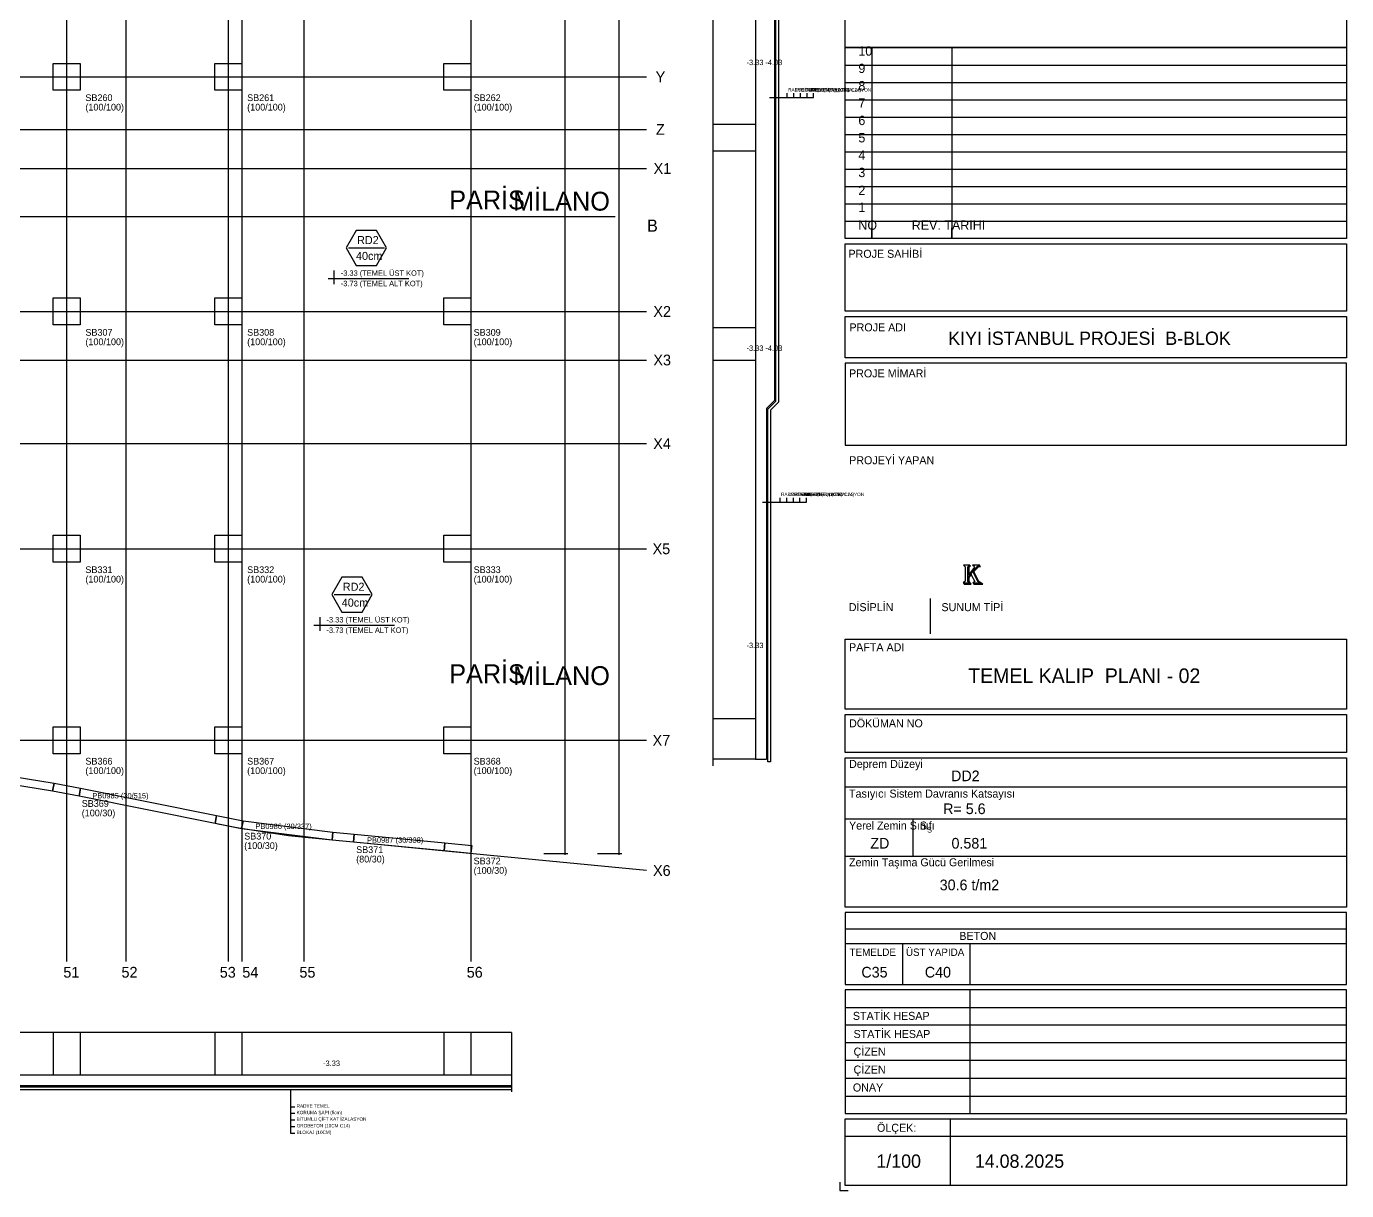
# Model space of a CAD drawing. Header units: millimetres. Extents: x -828963 to -808647, y -75278 to -66695.
# Drawn here: x -813544 to -808647, y -75278 to -70961 of the extents above; entities that cross this region are included whole.
import ezdxf

# ---------------------------------------------------------------- set-up
doc = ezdxf.new("R2010")
doc.units = ezdxf.units.MM
for name, color, linetype in [('aksyazı', 7, 'Continuous'), ('ANTET1', 7, 'Continuous'), ('KM Aks', 7, 'Continuous'), ('KM Dış Ölçü 100', 7, 'Continuous'), ('KM Grobeton', 7, 'Continuous'), ('KM Kesik', 7, 'Continuous'), ('KM Kesit', 7, 'Continuous'), ('KM Kolon', 7, 'Continuous'), ('KM Kolon Markası', 7, 'Continuous'), ('KM Perde', 7, 'Continuous'), ('KM Perde Markası', 7, 'Continuous'), ('KM Temel Alt Bilgi Yazısı', 7, 'Continuous'), ('KM Temel Kot Plan', 7, 'Continuous'), ('KM Temel Marka', 7, 'Continuous'), ('VM Aks Markası', 7, 'Continuous'), ('VM Blok İsmi', 7, 'Continuous'), ('VM Kesit görünüş', 7, 'Continuous'), ('VM Kesit Simge', 7, 'Continuous'), ('VM Kot kesit', 7, 'Continuous'), ('xref_antet-100$0$ANTET1', 7, 'Continuous'), ('xref_antet-100$0$ANTET2', 7, 'Continuous'), ('xref_antet-100$0$ANTETYAZI1', 7, 'Continuous'), ('xref_antet-100$0$ANTETYAZI2', 7, 'Continuous'), ('xref_antet-100$0$ANTETYAZI3', 7, 'Continuous'), ('xref_antet-100$0$CIZGI1', 7, 'Continuous'), ('xref_antet-100$0$REVIZYON TABLOSU', 7, 'Continuous')]:
    doc.layers.add(name, color=color, linetype=linetype)

msp = doc.modelspace()

# ---------------------------------------------------------------- linework, layer by layer
at = {"layer": 'aksyazı'}
for points in [[(-810044.8, -72958.8), (-810068.7, -72958.8), (-810062.1, -72964.9), (-810062.1, -73018.6), (-810069.1, -73024.6), (-810045.7, -73024.6), (-810051.9, -73019), (-810051.9, -72965.6)], [(-810043.3, -72960.4), (-810049, -72966), (-810049, -72993.3), (-810047.8, -72991.7), (-810047.8, -72966.7), (-810042.6, -72961.5)], [(-810043.3, -72960.4), (-810049, -72966), (-810049, -72993.3), (-810047.8, -72991.7), (-810047.8, -72966.7), (-810042.6, -72961.5)], [(-810006.2, -72962.4), (-810008, -72962.7), (-810011.4, -72963.7), (-810014.9, -72965.6), (-810018.3, -72968.2), (-810021.6, -72971.5), (-810031.2, -72982.3), (-810012.4, -73019.9), (-810001.5, -73027.4), (-810031.2, -73027.4), (-810029.7, -73028.8), (-809997.2, -73028.8), (-810011.7, -73019), (-810029.7, -72982.3), (-810020.7, -72972.3), (-810019.3, -72970.8), (-810015.9, -72967.8), (-810012.5, -72965.5), (-810009.1, -72964.1), (-810005.6, -72963.5)], [(-810006.2, -72962.4), (-810008, -72962.7), (-810011.4, -72963.7), (-810014.9, -72965.6), (-810018.3, -72968.2), (-810021.6, -72971.5), (-810031.2, -72982.3), (-810012.4, -73019.9), (-810001.5, -73027.4), (-810031.2, -73027.4), (-810029.7, -73028.8), (-809997.2, -73028.8), (-810011.7, -73019), (-810029.7, -72982.3), (-810020.7, -72972.3), (-810019.3, -72970.8), (-810015.9, -72967.8), (-810012.5, -72965.5), (-810009.1, -72964.1), (-810005.6, -72963.5)], [(-810040.2, -72992.7), (-810049, -73003.6), (-810049, -73019.5), (-810042.6, -73027.4), (-810067.1, -73027.4), (-810065.8, -73028.8), (-810039.5, -73028.8), (-810047.8, -73019), (-810047.8, -73004.3), (-810039.5, -72994.1)], [(-810040.2, -72992.7), (-810049, -73003.6), (-810049, -73019.5), (-810042.6, -73027.4), (-810067.1, -73027.4), (-810065.8, -73028.8), (-810039.5, -73028.8), (-810047.8, -73019), (-810047.8, -73004.3), (-810039.5, -72994.1)]]:
    msp.add_lwpolyline(points, close=True, dxfattribs=at)
for points in [[(-810051.9, -73003.1), (-810041.3, -72990.4), (-810034.4, -72982.2), (-810027.3, -72973.8), (-810024.2, -72970.2), (-810020.8, -72966.8), (-810017.6, -72964.1), (-810014.4, -72961.9), (-810011.3, -72960.3), (-810008.2, -72959.3), (-810008.2, -72958.8), (-810035.2, -72958.8), (-810035.2, -72959.3), (-810034, -72959.6), (-810030.5, -72961.6), (-810030.2, -72961.8), (-810028.6, -72965.4), (-810028.6, -72965.4), (-810029.4, -72968.9), (-810032, -72972.8), (-810047.8, -72991.7), (-810049, -72993.3), (-810051.9, -72996.5)], [(-810041.3, -72990.4), (-810040.2, -72992.7), (-810039.5, -72994.1), (-810026.8, -73019.5), (-810033.5, -73024.6), (-810006.9, -73024.6), (-810015.5, -73019), (-810034.4, -72982.2)]]:
    msp.add_lwpolyline(points, dxfattribs=at)
at = {"layer": 'Defpoints'}
for p, q in [((-810527.7, -75246), (-810527.7, -75277.6)), ((-810527.7, -75277.6), (-810496, -75277.6))]:
    msp.add_line(p, q, dxfattribs=at)
at = {"layer": 'KM Aks'}
for p, q in [((-813395.5, -67119.7), (-813395.5, -74428.2)), ((-813175.4, -67119.7), (-813175.4, -74428.3)), ((-812795.5, -67119.7), (-812795.5, -74428.2)), ((-812745.5, -67119.7), (-812745.5, -74428.2)), ((-812515.5, -67119.7), (-812515.5, -74428.2)), ((-811895.5, -67119.7), (-811895.5, -74428.2)), ((-828907.2, -71148.2), (-811244.4, -71148.2)), ((-828907.2, -71343.2), (-811244.4, -71343.2)), ((-828907.2, -71488.2), (-811244.4, -71488.2)), ((-828907.2, -72018.2), (-811244.4, -72018.2)), ((-828907.2, -72198.2), (-811244.4, -72198.2)), ((-828907.2, -72508.2), (-811244.4, -72508.2)), ((-828907.2, -72898.2), (-811244.4, -72898.2)), ((-828907.2, -73608.2), (-811244.4, -73608.2))]:
    msp.add_line(p, q, dxfattribs=at)
msp.add_lwpolyline([(-811244.4, -74091), (-811978, -74020.1), (-812331.2, -73985.9), (-812410.8, -73978.2), (-812571.8, -73962.7), (-812756.2, -73934.2), (-812756.2, -73934.2), (-812834.7, -73919.2), (-812834.7, -73919.2)], dxfattribs=at)
at = {"layer": 'KM Dış Ölçü 100'}
for p, q in [((-811545.5, -74033), (-811545.5, -67521.6)), ((-811345.5, -74033.2), (-811345.5, -67521.6)), ((-811625.5, -74028), (-811535.5, -74028)), ((-811425.5, -74028.2), (-811335.5, -74028.2))]:
    msp.add_line(p, q, dxfattribs=at)
at = {"layer": 'KM Grobeton'}
msp.add_line((-811745.5, -74894.4), (-811745.5, -74904.4), dxfattribs=at)
for points in [[(-810784.4, -73687.6), (-810794.4, -73687.6), (-810794.4, -72380.3), (-810764.4, -72350.3), (-810764.4, -69946.1), (-810794.4, -69916.1), (-810794.4, -69255.3), (-810764.4, -69225.3), (-810764.4, -67521.6)], [(-810754.4, -67521.6), (-810754.4, -69229.4), (-810784.4, -69259.4), (-810784.4, -69912), (-810754.4, -69942), (-810754.4, -72354.4), (-810784.4, -72384.4), (-810784.4, -73687.6)], [(-811745.5, -74894.4), (-813845.4, -74894.4), (-813875.4, -74924.4), (-816033.5, -74924.4), (-816033.5, -75074.4), (-816728.5, -75074.4), (-816728.5, -75074.4), (-817142.5, -75074.4), (-817142.5, -75074.4), (-817527.5, -75074.4), (-817527.5, -74924.4), (-822946.5, -74924.4), (-822946.5, -75074.4), (-823641.5, -75074.4), (-823641.5, -75074.4), (-824055.5, -75074.4), (-824055.5, -75074.4), (-824440.5, -75074.4), (-824440.5, -74924.4), (-827132.6, -74924.4), (-827162.6, -74894.4), (-828405.5, -74894.4)], [(-811745.5, -74904.4), (-813841.3, -74904.4), (-813841.3, -74934.4), (-815873.5, -74934.4), (-816013.5, -75084.4), (-816728.5, -75084.4), (-817142.5, -75084.4), (-817547.5, -75084.4), (-817687.5, -74934.4), (-822786.5, -74934.4), (-822926.5, -75084.4), (-823641.5, -75084.4), (-824055.5, -75084.4), (-824460.5, -75084.4), (-824600.5, -74934.4), (-827166.7, -74934.4), (-827166.7, -74904.4), (-828405.5, -74904.4)]]:
    msp.add_lwpolyline(points, dxfattribs=at)
at = {"layer": 'KM Kesik'}
for p, q in [((-810996.7, -73702.6), (-810996.7, -67521.6)), ((-811745.5, -74691.4), (-828405.5, -74691.4)), ((-811745.5, -74691.4), (-811745.5, -74912))]:
    msp.add_line(p, q, dxfattribs=at)
at = {"layer": 'KM Kesit'}
for p, q in [((-810839.4, -67521.6), (-810839.4, -73677.6)), ((-810769.4, -69948.2), (-810769.4, -72348.2)), ((-810769.4, -72348.2), (-810799.4, -72378.2)), ((-810799.4, -72378.2), (-810799.4, -73677.6)), ((-810839.4, -73677.6), (-810799.4, -73677.6)), ((-811745.5, -74849.4), (-816068.5, -74849.4)), ((-811745.5, -74889.4), (-813847.5, -74889.4))]:
    msp.add_line(p, q, dxfattribs=at)
at = {"layer": 'KM Kolon'}
for points in [[(-813445.5, -71098.2), (-813345.5, -71098.2), (-813345.5, -71198.2), (-813445.5, -71198.2)], [(-812845.5, -71098.2), (-812745.5, -71098.2), (-812745.5, -71198.2), (-812845.5, -71198.2)], [(-811995.5, -71098.2), (-811895.5, -71098.2), (-811895.5, -71198.2), (-811995.5, -71198.2)], [(-813445.5, -71968.2), (-813345.5, -71968.2), (-813345.5, -72068.2), (-813445.5, -72068.2)], [(-812845.5, -71968.2), (-812745.5, -71968.2), (-812745.5, -72068.2), (-812845.5, -72068.2)], [(-811995.5, -71968.2), (-811895.5, -71968.2), (-811895.5, -72068.2), (-811995.5, -72068.2)], [(-813445.5, -72848.2), (-813345.5, -72848.2), (-813345.5, -72948.2), (-813445.5, -72948.2)], [(-812845.5, -72848.2), (-812745.5, -72848.2), (-812745.5, -72948.2), (-812845.5, -72948.2)], [(-811995.5, -72848.2), (-811895.5, -72848.2), (-811895.5, -72948.2), (-811995.5, -72948.2)], [(-813445.5, -73558.2), (-813345.5, -73558.2), (-813345.5, -73658.2), (-813445.5, -73658.2)], [(-812845.5, -73558.2), (-812745.5, -73558.2), (-812745.5, -73658.2), (-812845.5, -73658.2)], [(-811995.5, -73558.2), (-811895.5, -73558.2), (-811895.5, -73658.2), (-811995.5, -73658.2)], [(-813441.9, -73767.3), (-813343.6, -73785.6), (-813349.1, -73815), (-813447.4, -73796.8)], [(-812838.7, -73887.2), (-812740.6, -73906.7), (-812746.4, -73936.1), (-812844.5, -73916.6)], [(-812407.8, -73948.5), (-812328.2, -73956.2), (-812331.1, -73986.1), (-812410.7, -73978.4)], [(-811992.1, -73988.6), (-811892.6, -73998.2), (-811895.5, -74028), (-811995, -74018.4)]]:
    msp.add_lwpolyline(points, close=True, dxfattribs=at)
at = {"layer": 'KM Perde'}
for points in [[(-814043.7, -73669.2), (-813441.9, -73767.3), (-813447.4, -73796.8), (-814048.6, -73698.8)], [(-813343.6, -73785.6), (-812838.7, -73887.2), (-812844.5, -73916.6), (-813349.1, -73815)], [(-812740.6, -73906.7), (-812407.8, -73948.5), (-812410.7, -73978.4), (-812746.4, -73936.1)], [(-812328.2, -73956.2), (-811992.1, -73988.6), (-811995, -74018.4), (-812331.1, -73986.1)]]:
    msp.add_lwpolyline(points, close=True, dxfattribs=at)
at = {"layer": 'KM Temel Alt Bilgi Yazısı'}
for p, q in [((-810722.2, -71225.4), (-810722.2, -71208.9)), ((-810697.7, -71225.4), (-810697.7, -71208.9)), ((-810673.3, -71225.4), (-810673.3, -71208.9)), ((-810648.8, -71225.4), (-810648.8, -71208.9)), ((-810748.4, -72725.4), (-810748.4, -72708.9)), ((-810724, -72725.4), (-810724, -72708.9)), ((-810699.5, -72725.4), (-810699.5, -72708.9)), ((-810675, -72725.4), (-810675, -72708.9)), ((-812564.7, -74966.6), (-812548.2, -74966.6)), ((-812564.7, -74991.1), (-812548.2, -74991.1)), ((-812564.7, -75015.5), (-812548.2, -75015.5)), ((-812564.7, -75040), (-812548.2, -75040))]:
    msp.add_line(p, q, dxfattribs=at)
for points in [[(-810787.6, -71225.4), (-810624.3, -71225.4), (-810624.3, -71208.9)], [(-810813.8, -72725.4), (-810650.6, -72725.4), (-810650.6, -72708.9)], [(-812564.7, -74901.2), (-812564.7, -75064.5), (-812548.2, -75064.5)]]:
    msp.add_lwpolyline(points, dxfattribs=at)
at = {"layer": 'KM Temel Kot Plan'}
for p, q in [((-812403.6, -71866.4), (-812403.6, -71917.3)), ((-812425, -71895.9), (-812126.2, -71895.9)), ((-812456.4, -73151.7), (-812456.4, -73202.6)), ((-812477.9, -73181.2), (-812179, -73181.2))]:
    msp.add_line(p, q, dxfattribs=at)
at = {"layer": 'KM Temel Marka'}
for p, q in [((-812349.8, -71782.4), (-812216.4, -71782.4)), ((-812402.6, -73067.7), (-812269.3, -73067.7))]:
    msp.add_line(p, q, dxfattribs=at)
for points in [[(-812208.7, -71782.4), (-812246.2, -71717.4), (-812321.2, -71717.4), (-812358.7, -71782.4), (-812321.2, -71847.3), (-812246.2, -71847.3)], [(-812261.6, -73067.7), (-812299.1, -73002.7), (-812374.1, -73002.7), (-812411.6, -73067.7), (-812374.1, -73132.6), (-812299.1, -73132.6)]]:
    msp.add_lwpolyline(points, close=True, dxfattribs=at)
at = {"layer": 'VM Kesit görünüş'}
for p, q in [((-810996.7, -71323.2), (-810839.4, -71323.2)), ((-810996.7, -71423.2), (-810839.4, -71423.2)), ((-810996.7, -72078.2), (-810839.4, -72078.2)), ((-810996.7, -72198.2), (-810839.4, -72198.2)), ((-810996.7, -73527.3), (-810839.4, -73527.3)), ((-810839.4, -73677.6), (-810996.7, -73677.6)), ((-813445.5, -74691.4), (-813445.5, -74849.4)), ((-813345.5, -74691.4), (-813345.5, -74849.4)), ((-812845.5, -74691.4), (-812845.5, -74849.4)), ((-812745.5, -74691.4), (-812745.5, -74849.4)), ((-811995.5, -74691.4), (-811995.5, -74849.4)), ((-811895.5, -74691.4), (-811895.5, -74849.4))]:
    msp.add_line(p, q, dxfattribs=at)
at = {"layer": 'VM Kesit Simge'}
msp.add_line((-828804.2, -71666.4), (-811360.1, -71666.4), dxfattribs=at)
at = {"layer": 'xref_antet-100$0$ANTET2'}
for points in [[(-810507.9, -70221.3), (-808647.5, -70221.3), (-808647.5, -71040.1), (-810507.8, -71040.1)], [(-810507.9, -71040.1), (-808647.5, -71040.1), (-808647.5, -71747.7), (-810507.9, -71747.7)], [(-810507.9, -71767.5), (-808647.5, -71767.5), (-808647.5, -72016.6), (-810507.9, -72016.6)], [(-810507.9, -72036.4), (-808647.5, -72036.4), (-808647.5, -72190.1), (-810507.9, -72190.1)], [(-810507.9, -73233.4), (-808647.5, -73233.4), (-808647.5, -73493), (-810507.9, -73493)], [(-810507.9, -73512.8), (-808647.5, -73512.8), (-808647.5, -73652.9), (-810507.9, -73652.9)], [(-810507.9, -73672.7), (-808647.5, -73672.7), (-808647.5, -74226.8), (-810507.9, -74226.8)]]:
    msp.add_lwpolyline(points, close=True, dxfattribs=at)
for points in [[(-810507.9, -72209.9), (-810507.9, -72513.5), (-808647.5, -72513.5), (-808647.5, -72209.9), (-810507.9, -72209.9)], [(-810507.9, -74513.7), (-808647.5, -74513.7), (-808647.5, -74246.6), (-810507.9, -74246.6), (-810507.9, -74513.7)], [(-810507.9, -74992.3), (-808647.5, -74992.3), (-808647.5, -74533.5), (-810507.9, -74533.5), (-810507.9, -74992.3)], [(-810507.9, -75258.7), (-810507.9, -75012.1), (-808647.5, -75012.1), (-808647.5, -75258.7), (-810507.9, -75258.7)]]:
    msp.add_lwpolyline(points, dxfattribs=at)
at = {"layer": 'xref_antet-100$0$CIZGI1'}
for p, q in [((-810191, -73213.6), (-810191, -73082.9)), ((-810507.9, -73781), (-808647.5, -73781)), ((-810507.9, -73899.5), (-808647.5, -73899.5)), ((-810255.2, -74038), (-810255.2, -73899.5)), ((-810507.9, -74038), (-808647.5, -74038)), ((-810507.9, -74307.7), (-808647.5, -74307.7)), ((-810507.9, -74361.7), (-808647.5, -74361.7)), ((-810294.6, -74361.7), (-810294.6, -74513.7)), ((-810044.6, -74361.7), (-810044.6, -74513.7)), ((-810044.6, -74533.5), (-810044.6, -74992.3)), ((-810507.9, -74598.6), (-808647.5, -74598.6)), ((-810507.9, -74663.7), (-808647.5, -74663.7)), ((-810507.9, -74728.9), (-808647.5, -74728.9)), ((-810507.9, -74793.9), (-808647.5, -74793.9)), ((-810507.9, -74860.5), (-808647.5, -74860.5)), ((-810507.9, -74927.1), (-808647.5, -74927.1)), ((-810116.4, -75258.7), (-810116.4, -75012.1)), ((-810507.9, -75076.4), (-808647.5, -75076.4))]:
    msp.add_line(p, q, dxfattribs=at)
at = {"layer": 'xref_antet-100$0$REVIZYON TABLOSU'}
for p, q in [((-810408.9, -71040.1), (-810408.9, -71747.7)), ((-810112.1, -71040.1), (-810112.1, -71747.7)), ((-810507.9, -71104.4), (-808647.5, -71104.4)), ((-810507.9, -71168.8), (-808647.5, -71168.8)), ((-810507.9, -71233.1), (-808647.5, -71233.1)), ((-810507.9, -71297.4), (-808647.5, -71297.4)), ((-810507.9, -71361.7), (-808647.5, -71361.7)), ((-810507.9, -71426), (-808647.5, -71426)), ((-810507.9, -71490.4), (-808647.5, -71490.4)), ((-810507.9, -71554.7), (-808647.5, -71554.7)), ((-810507.9, -71554.7), (-808647.5, -71554.7)), ((-810507.9, -71619), (-808647.5, -71619)), ((-810507.9, -71619.1), (-808647.5, -71619.1)), ((-810507.9, -71683.3), (-808647.5, -71683.3)), ((-810507.9, -71683.4), (-808647.5, -71683.4)), ((-810409, -71747.7), (-810409, -71708.1)), ((-810112.1, -71747.7), (-810112.1, -71708.1))]:
    msp.add_line(p, q, dxfattribs=at)

# ---------------------------------------------------------------- texts
at = {"layer": 'ANTET1'}
msp.add_text('TEMEL KALIP  PLANI - 02', height=54.13, dxfattribs=at).set_placement((-810051, -73395.7))
at = {"layer": 'KM Kolon Markası'}
for s, p in [('SB260', (-813325.5, -71238.2)), ('(100/100)', (-813325.5, -71273.2)), ('SB261', (-812725.5, -71238.2)), ('(100/100)', (-812725.5, -71273.2)), ('SB262', (-811885.5, -71238.2)), ('(100/100)', (-811885.5, -71273.2)), ('SB307', (-813325.5, -72108.2)), ('(100/100)', (-813325.5, -72143.2)), ('SB308', (-812725.5, -72108.2)), ('(100/100)', (-812725.5, -72143.2)), ('SB309', (-811885.5, -72108.2)), ('(100/100)', (-811885.5, -72143.2)), ('SB331', (-813325.5, -72988.2)), ('SB332', (-812725.5, -72988.2)), ('SB333', (-811885.5, -72988.2)), ('(100/100)', (-813325.5, -73023.2)), ('(100/100)', (-812725.5, -73023.2)), ('(100/100)', (-811885.5, -73023.2)), ('SB366', (-813325.5, -73698.2)), ('SB367', (-812725.5, -73698.2)), ('SB368', (-811885.5, -73698.2)), ('(100/100)', (-813325.5, -73733.2)), ('(100/100)', (-812725.5, -73733.2)), ('(100/100)', (-811885.5, -73733.2)), ('SB369', (-813339.1, -73855)), ('(100/30)', (-813339.1, -73890)), ('SB370', (-812736.4, -73976.1)), ('(100/30)', (-812736.4, -74011.1)), ('SB371', (-812321.1, -74026.1)), ('(80/30)', (-812321.1, -74061.1)), ('SB372', (-811885.5, -74068)), ('(100/30)', (-811885.5, -74103))]:
    msp.add_text(s, height=25, dxfattribs=at).set_placement(p)
at = {"layer": 'KM Perde Markası'}
for s, p in [('PB0985 (30/515)', (-813300, -73823.5)), ('PB0986 (30/337)', (-812694.9, -73937.1)), ('PB0987 (30/338)', (-812281, -73988.3))]:
    msp.add_text(s, height=20, dxfattribs=at).set_placement(p)
at = {"layer": 'KM Temel Alt Bilgi Yazısı'}
for s, p in [('RADYE TEMEL', (-810718.8, -71202.7)), ('KORUMA ŞAPI (5cm)', (-810694.4, -71202.7)), ('BİTUMLU ÇİFT KAT İZALASYON ', (-810669.9, -71202.7)), ('GROBETON (10CM C14) ', (-810645.4, -71202.7)), ('BLOKAJ (10CM) ', (-810621, -71202.7)), ('RADYE TEMEL', (-810745.1, -72702.7)), ('KORUMA ŞAPI (5cm)', (-810720.6, -72702.7)), ('BİTUMLU ÇİFT KAT İZALASYON ', (-810696.1, -72702.7)), ('GROBETON (10CM C14) ', (-810671.7, -72702.7)), ('BLOKAJ (10CM) ', (-810647.2, -72702.7)), ('RADYE TEMEL', (-812542, -74970)), ('KORUMA ŞAPI (5cm)', (-812542, -74994.4)), ('BİTUMLU ÇİFT KAT İZALASYON ', (-812542, -75018.9)), ('GROBETON (10CM C14) ', (-812542, -75043.4)), ('BLOKAJ (10CM) ', (-812542, -75067.8))]:
    msp.add_text(s, height=12.5, dxfattribs=at).set_placement(p)
at = {"layer": 'KM Temel Kot Plan'}
for s, p in [('-3.33 (TEMEL ÜST KOT) ', (-812378.4, -71886)), ('-3.73 (TEMEL ALT KOT) ', (-812378.4, -71924.5)), ('-3.33 (TEMEL ÜST KOT) ', (-812431.3, -73171.3)), ('-3.73 (TEMEL ALT KOT) ', (-812431.3, -73209.8))]:
    msp.add_text(s, height=20, dxfattribs=at).set_placement(p)
at = {"layer": 'KM Temel Marka'}
for s, p in [('RD2', (-812317.9, -71768.5)), ('40cm', (-812321.8, -71827.3)), ('RD2', (-812370.7, -73053.9)), ('40cm', (-812374.7, -73112.6))]:
    msp.add_text(s, height=30, dxfattribs=at).set_placement(p)
at = {"layer": 'VM Aks Markası'}
for s, p in [('Y', (-811210.3, -71168.2)), ('Z', (-811209.3, -71363.2)), ('X1', (-811218, -71508.2)), ('X2', (-811218.8, -72038.2)), ('X3', (-811218.8, -72218.2)), ('X4', (-811219.3, -72528.2)), ('X5', (-811221.7, -72918.2)), ('X7', (-811221.7, -73628.2)), ('X6', (-811220.1, -74111)), ('51', (-813407.4, -74488.2)), ('52', (-813191.7, -74488.2)), ('53', (-812827.2, -74488.2)), ('54', (-812743.6, -74488.2)), ('55', (-812531.7, -74488.2)), ('56', (-811911.2, -74488.2))]:
    msp.add_text(s, height=40, dxfattribs=at).set_placement(p)
at = {"layer": 'VM Blok İsmi'}
for s, p in [('PARİS', (-811976.1, -71639.8)), ('MİLANO', (-811739, -71644.3)), ('PARİS', (-811976.1, -73396.4)), ('MİLANO', (-811739, -73403.5))]:
    msp.add_text(s, height=70, dxfattribs=at).set_placement(p)
at = {"layer": 'VM Kesit Simge'}
msp.add_text('B', height=45, dxfattribs=at).set_placement((-811242.3, -71722.4))
at = {"layer": 'VM Kot kesit'}
for s, p in [('-3.33', (-810873.3, -71104.8)), ('-4.03', (-810803.3, -71104.8)), ('-3.33', (-810873.3, -72164.3)), ('-4.03', (-810803.3, -72164.3)), ('-3.33', (-810873.3, -73266.2)), ('-3.33', (-812444.1, -74815.5))]:
    msp.add_text(s, height=20, dxfattribs=at).set_placement(p)
at = {"layer": 'xref_antet-100$0$ANTET1'}
msp.add_text('KIYI İSTANBUL PROJESİ  B-BLOK', height=49.479, dxfattribs=at).set_placement((-810125.1, -72142.3))
at = {"layer": 'xref_antet-100$0$ANTETYAZI1'}
for s, height, p in [('PROJE SAHİBİ', 29.688, (-810495.2, -71819.2)), ('PROJE ADI', 29.69, (-810491.4, -72092)), ('PROJE MİMARİ', 29.688, (-810493, -72262.5)), ('PROJEYİ YAPAN', 29.688, (-810492.5, -72584.7)), ('DİSİPLİN', 29.69, (-810494, -73129.3)), ('SUNUM TİPİ', 29.69, (-810150.2, -73129.3)), ('PAFTA ADI', 29.69, (-810493, -73277.9)), ('DÖKÜMAN NO ', 29.688, (-810493, -73560)), ('Deprem Düzeyi', 29.688, (-810493, -73710.5)), ('Tasıyıcı Sistem Davranıs Katsayısı', 29.688, (-810493, -73820.6)), ('Yerel Zemin Sınıfı', 29.688, (-810493, -73939.1)), ('S', 29.7, (-810230.4, -73939.1)), ('S', 19.8, (-810203.6, -73950.2)), ('Zemin Taşıma Gücü Gerilmesi', 29.688, (-810493, -74075.3)), ('BETON', 29.69, (-810084, -74348.3)), ('TEMELDE', 27.21, (-810490.9, -74407.4)), ('ÜST YAPIDA', 27.21, (-810281.9, -74407.4)), ('STATİK HESAP', 29.688, (-810478.8, -74644.7)), ('STATİK HESAP', 29.688, (-810476.2, -74712)), ('ÇİZEN', 29.69, (-810476.2, -74777.2)), ('ÇİZEN', 29.69, (-810476.2, -74843.8)), ('ONAY', 29.69, (-810478.8, -74910.3)), ('ÖLÇEK:', 29.69, (-810389.2, -75059.6))]:
    msp.add_text(s, height=height, dxfattribs=at).set_placement(p)
at = {"layer": 'xref_antet-100$0$ANTETYAZI2'}
for s, p in [('1/100', (-810391.7, -75193.2)), ('14.08.2025', (-810026.4, -75193.2))]:
    msp.add_text(s, height=49.48, dxfattribs=at).set_placement(p)
at = {"layer": 'xref_antet-100$0$ANTETYAZI3'}
for s, p in [('DD2', (-810114.6, -73759.8)), ('R= 5.6', (-810143.9, -73881.8)), (' ZD', (-810428.8, -74009.7)), ('0.581', (-810112.9, -74009.7)), ('30.6 t/m2', (-810156.7, -74164.2)), ('C35', (-810447.2, -74487.7)), ('C40', (-810211.9, -74487.7))]:
    msp.add_text(s, height=39.58, dxfattribs=at).set_placement(p)
at = {"layer": 'xref_antet-100$0$REVIZYON TABLOSU'}
for s, height, p in [('10', 34.64, (-810458.4, -71069.8)), ('9', 34.6, (-810458.4, -71134.1)), ('8', 34.6, (-810458.4, -71198.5)), ('7', 34.6, (-810458.4, -71262.8)), ('6', 34.6, (-810458.4, -71327.1)), ('5', 34.6, (-810458.4, -71391.4)), ('4', 34.6, (-810458.4, -71455.8)), ('3', 34.6, (-810458.4, -71520.1)), ('2', 34.6, (-810458.4, -71586.3)), ('1', 34.6, (-810458.4, -71649.7)), ('NO', 34.64, (-810458.4, -71715.5)), ('REV. TARIHI', 34.635, (-810260.5, -71715.5))]:
    msp.add_text(s, height=height, dxfattribs=at).set_placement(p)

doc.saveas('drawing.dxf')
